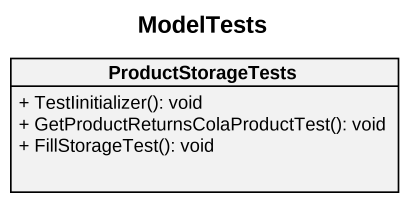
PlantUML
@startuml
title ModelTests
hide circle
hide empty members
skinparam classAttributeIconSize 0
class ProductStorageTests {
  + TestIinitializer(): void
  + GetProductReturnsColaProductTest(): void
  + FillStorageTest(): void
}
@enduml
